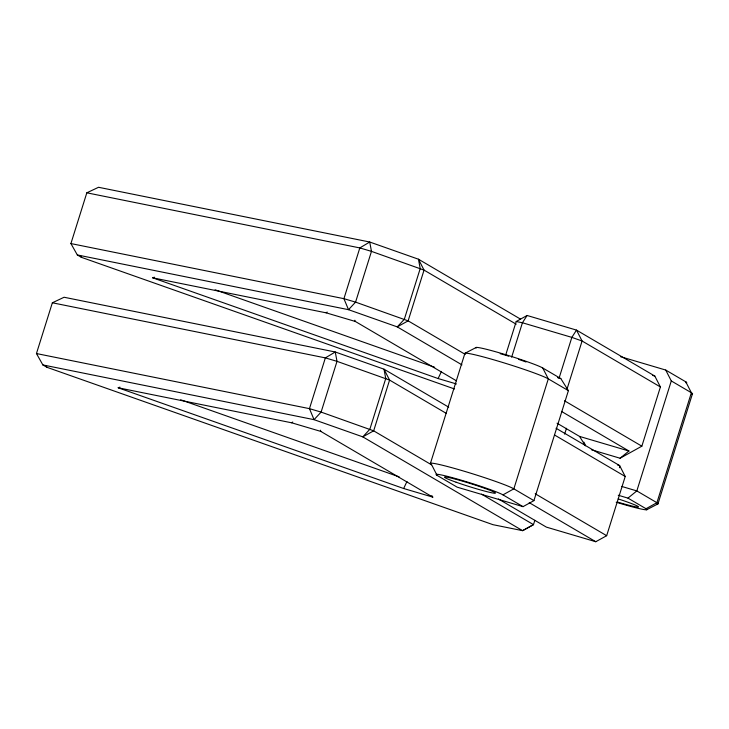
<?xml version="1.0" encoding="UTF-8"?>
<svg xmlns="http://www.w3.org/2000/svg" width="729" height="729" viewBox="0 0 729 729"><rect width="100%" height="100%" fill="white"/><g stroke="black" fill="none" stroke-linecap="round" stroke-linejoin="round"><path stroke-width="1.09" d="M619.495 467.726L619.641 465.585L556.045 428.26M534.84 520.315L533.482 524.643L522.602 530.666L492.977 524.68L46.884 367.279L42.865 364.928L36.45 353.547L52.36 302.79L64.079 297.25L335.258 351.989L383.992 369.184L448.7 407.165M454.522 388.976L81.347 257.31L77.329 254.95L70.913 243.568L86.824 192.811L98.543 187.28L369.721 242.019L418.455 259.214L520.424 319.065M430.356 463.608L464.82 353.638M505.744 354.886L516.205 321.507L527.094 315.484L576.502 330.1L654.824 376.073L660.41 386.962L641.848 446.184L620.078 458.231L591.383 449.738M511.63 357.219L522.429 322.765L527.094 315.484M559.025 378.296L571.846 337.381L576.502 330.1L582.088 340.999L660.41 386.962M566.907 389.441L582.088 340.999L571.846 337.381L522.429 322.765L516.205 321.507M533.929 500.623L513.845 488.84A44.405 2.716 17.4 0 0 462.633 470.77A44.405 2.716 17.4 0 0 431.495 464.482L437.072 475.372L457.156 487.163L523.039 506.646L533.929 500.623L568.392 390.653L560.801 378.579L542.722 367.972A35.521 2.169 17.4 0 0 503.374 353.993A35.521 2.169 17.4 0 0 476.219 348.07M564.629 434.156L566.479 428.26M498.39 498.955L546.367 527.113L595.775 541.72L606.665 535.697L625.218 476.484L619.641 465.585L617.49 464.956M620.415 356.645L665.714 370.05L671.291 380.939L636.827 490.918L627.951 498.117L618.228 495.237M658.05 503.566L692.514 393.596M154.42 277.184L152.634 277.804L438.12 378.542L441.473 371.407M119.957 387.154L118.171 387.782L403.656 488.512L406.955 481.505M620.078 458.231L628.954 451.023L561.448 411.402M152.634 277.804L326.182 312.841L327.193 312.058M118.171 387.782L291.718 422.811L292.73 422.027M437.081 475.381A35.521 2.169 17.4 0 1 461.986 480.402A35.521 2.169 17.4 0 1 502.955 494.863L513.845 488.84L548.308 378.861L542.722 367.972M616.196 502.217A35.521 2.169 17.4 0 0 646.022 508.724L656.911 502.7L691.374 392.731L685.789 381.832L665.714 370.05M465.148 353.191L476.274 347.423M646.596 509.79L657.722 504.012M86.824 192.811L359.825 247.924L371.471 251.368L424.041 270.104L516.205 324.205M70.913 243.568L343.924 298.68L355.57 302.125L408.131 320.86L465.002 354.239M77.329 254.95L348.517 309.688L397.25 326.884L461.958 364.864M52.36 302.79L325.362 357.893L337.008 361.338L389.578 380.082L446.44 413.461M36.45 353.547L309.461 408.65L321.106 412.095L373.667 430.839L431.513 464.792M42.865 364.928L314.053 419.667L362.787 436.862L522.602 530.666L533.482 524.643L481.523 494.134M652.674 375.435L654.824 376.073M557.557 377.622L560.801 378.579M326.182 312.841L355.305 321.453L456.436 380.811M438.12 378.542L456.454 383.964M557.038 423.203L579.546 436.416L628.954 451.023M621.664 486.425L636.827 490.918L656.911 502.7A44.405 2.716 17.4 0 1 656.929 504.049M291.718 422.811L320.842 431.422L432.78 497.123L431.823 495.62M403.656 488.512L432.78 497.123M215.119 289.796L434.675 367.27M180.655 399.774L399.146 476.866M671.291 380.939L691.374 392.731A44.405 2.716 17.4 0 1 691.393 394.07M568.392 390.653L548.308 378.861A44.405 2.716 17.4 0 0 498.955 361.347A44.405 2.716 17.4 0 0 465.22 354.03M564.51 400.786L641.848 446.184M554.733 435.113L625.218 476.484M627.951 498.117L646.031 508.724M535.195 493.752L606.665 535.697M529.208 502.646L595.775 541.72M502.964 494.863L523.039 506.646M579.546 436.416L585.451 445.802M583.874 442.129L584.303 442.959M584.612 443.569L585.041 444.398M80.755 256.007L81.347 257.31M46.291 365.985L46.884 367.279M354.859 320.241L355.305 321.453M320.396 430.21L320.842 431.422M685.789 381.832A35.521 2.169 17.4 0 1 686.053 382.907M618.201 498.909A26.645 1.622 17.4 0 1 638.513 506.928A26.645 1.622 17.4 0 1 617.891 502.153M500.203 353.656A26.645 1.622 17.4 0 1 508.696 356.18M518.501 359.342A26.645 1.622 17.4 0 1 526.037 361.994M325.362 357.893L309.461 408.65L314.053 419.667L321.106 412.095L337.008 361.338L335.258 351.989L325.362 357.893M359.825 247.924L343.924 298.68L348.517 309.688L355.57 302.125L371.471 251.368L369.721 242.019L359.825 247.924M385.741 378.533L369.84 429.29L362.787 436.862L373.667 430.839L389.578 380.082L383.992 369.184L385.741 378.533M420.205 268.564L404.303 319.32L397.25 326.884L408.131 320.86L424.041 270.104L418.455 259.214L420.205 268.564M456.108 482.206A26.645 1.622 17.4 0 0 495.41 493.141A26.645 1.622 17.4 0 0 458.541 480.019A26.645 1.622 17.4 0 0 456.108 482.206"/></g></svg>
